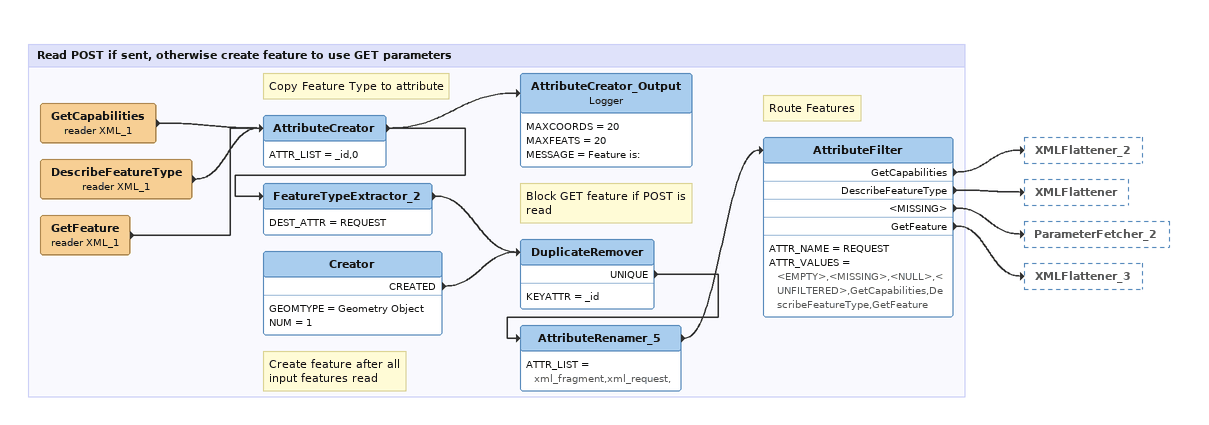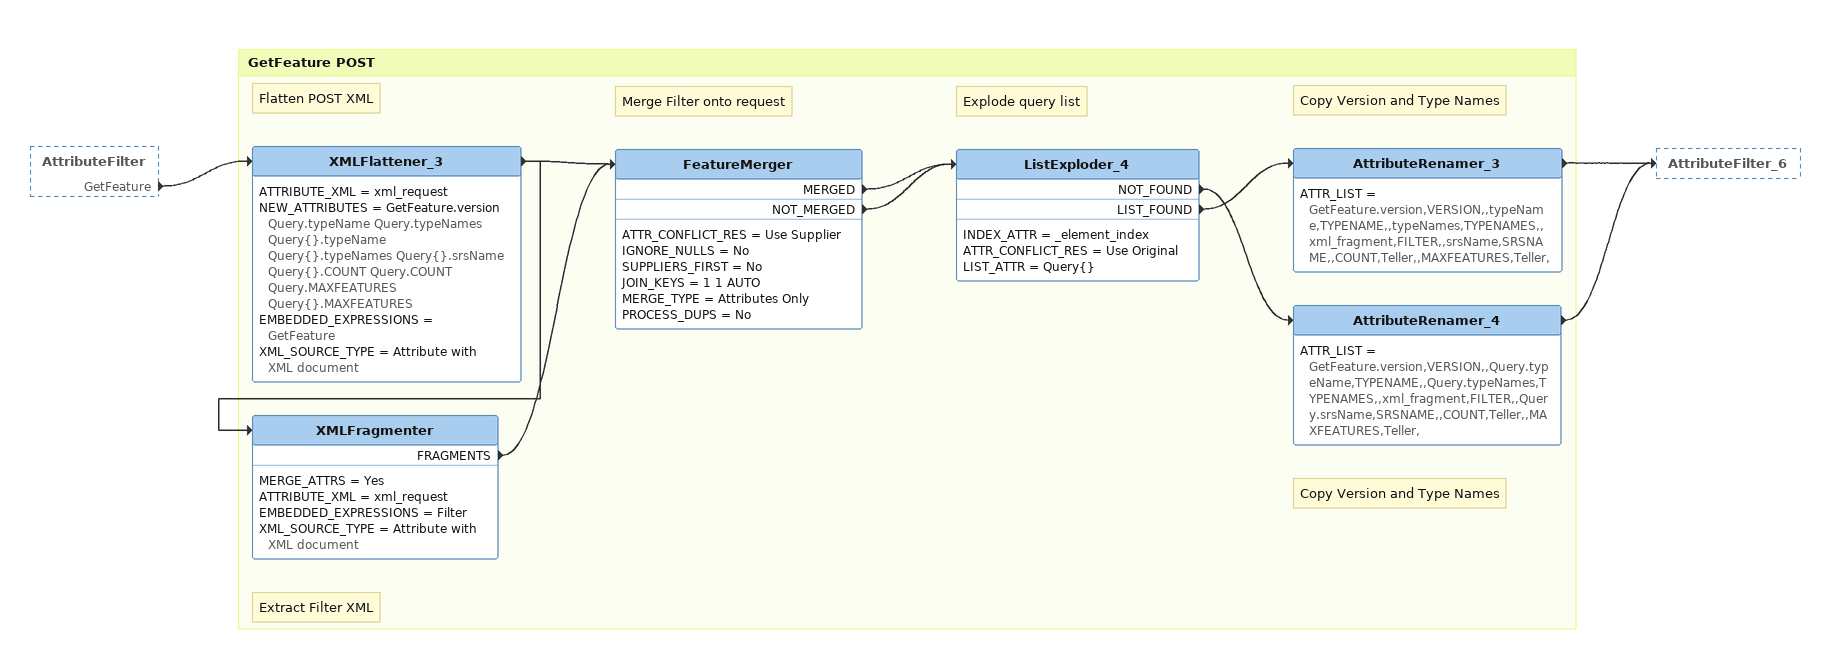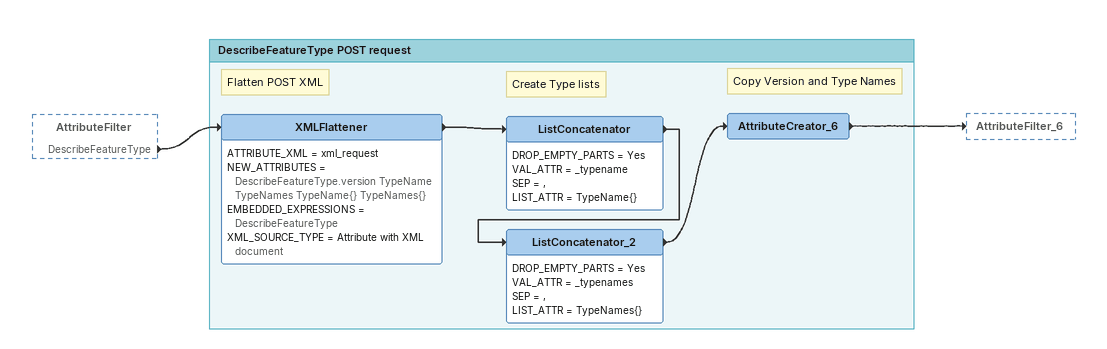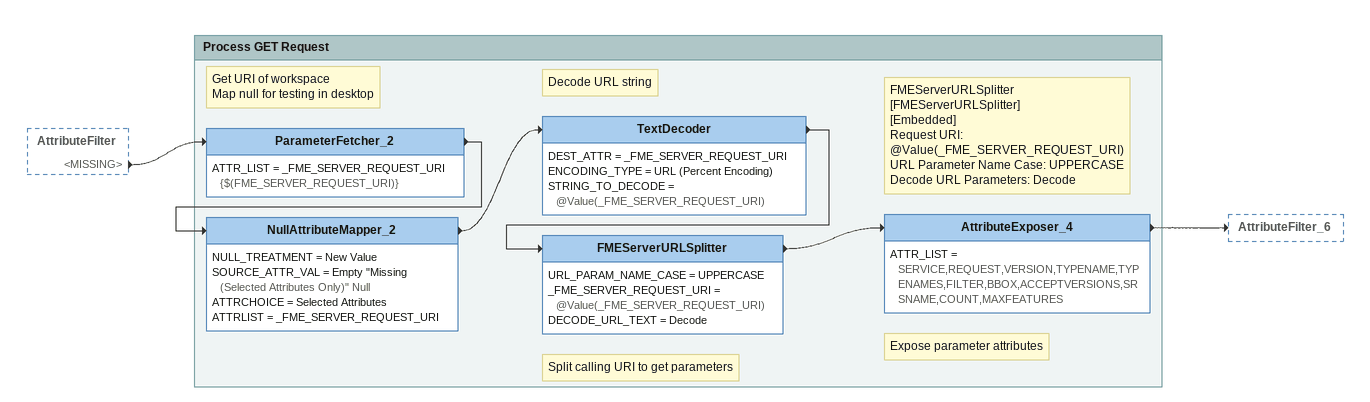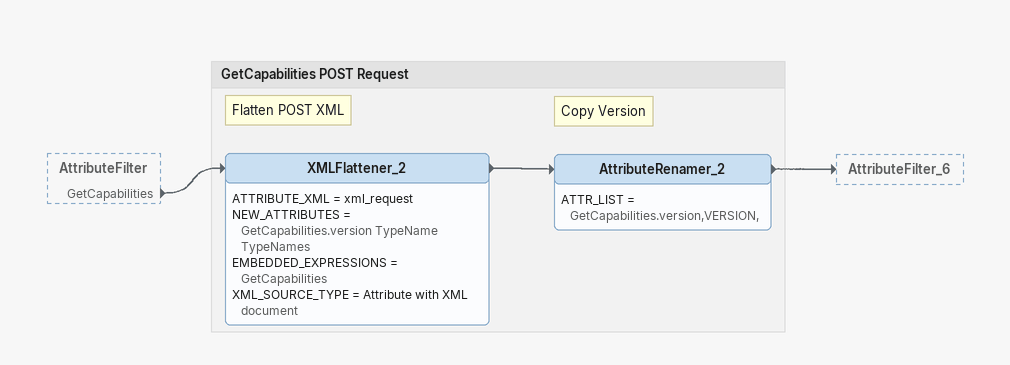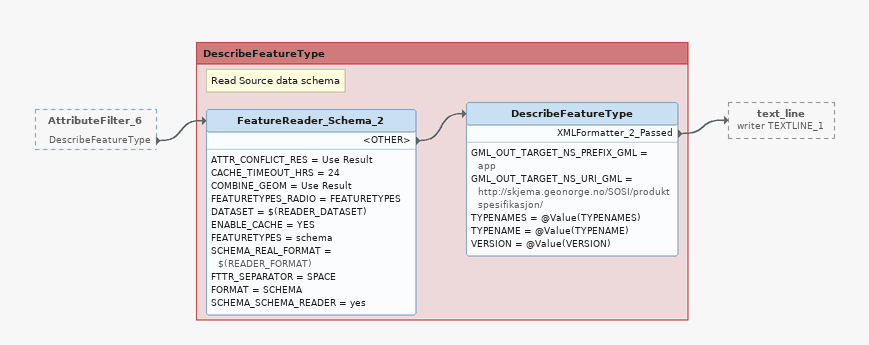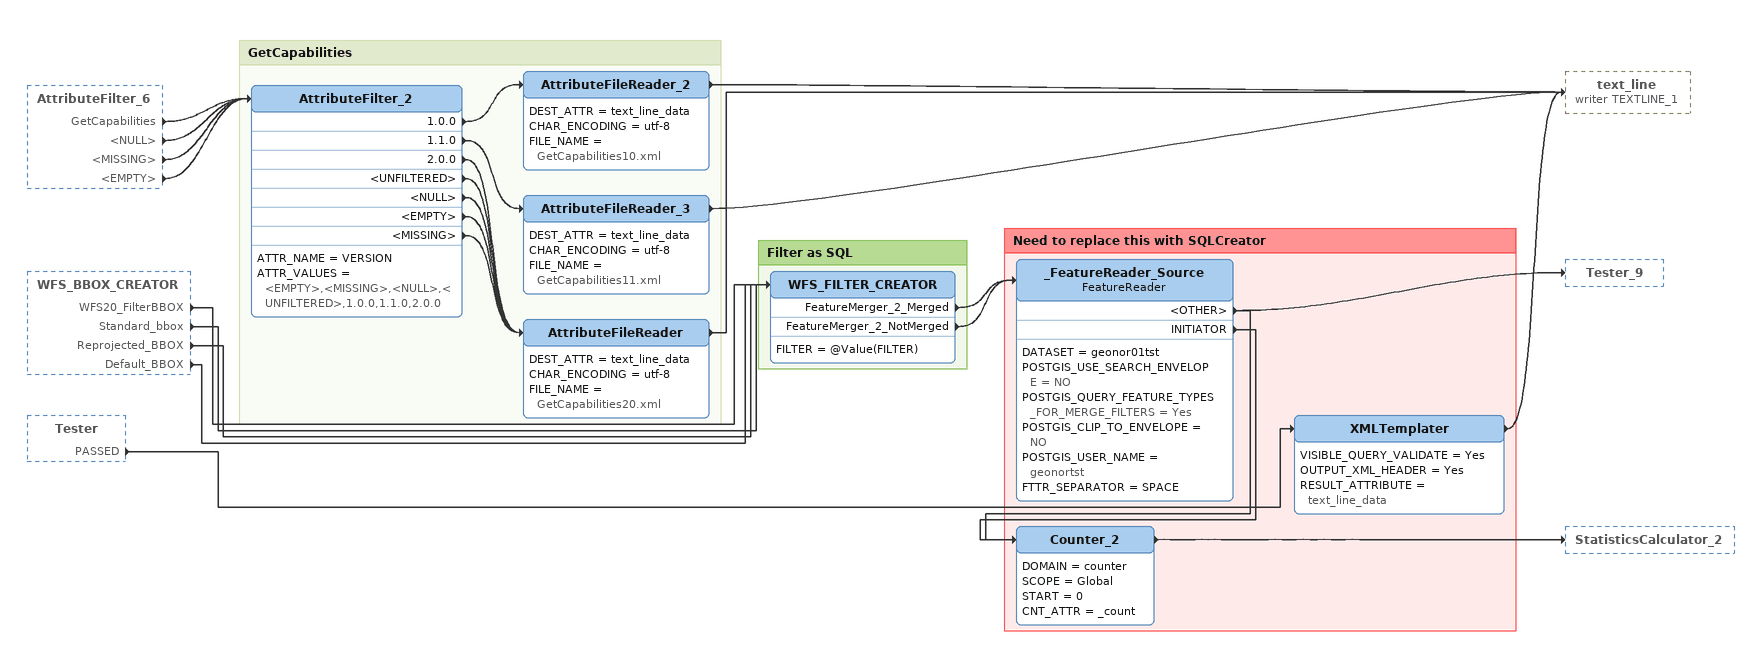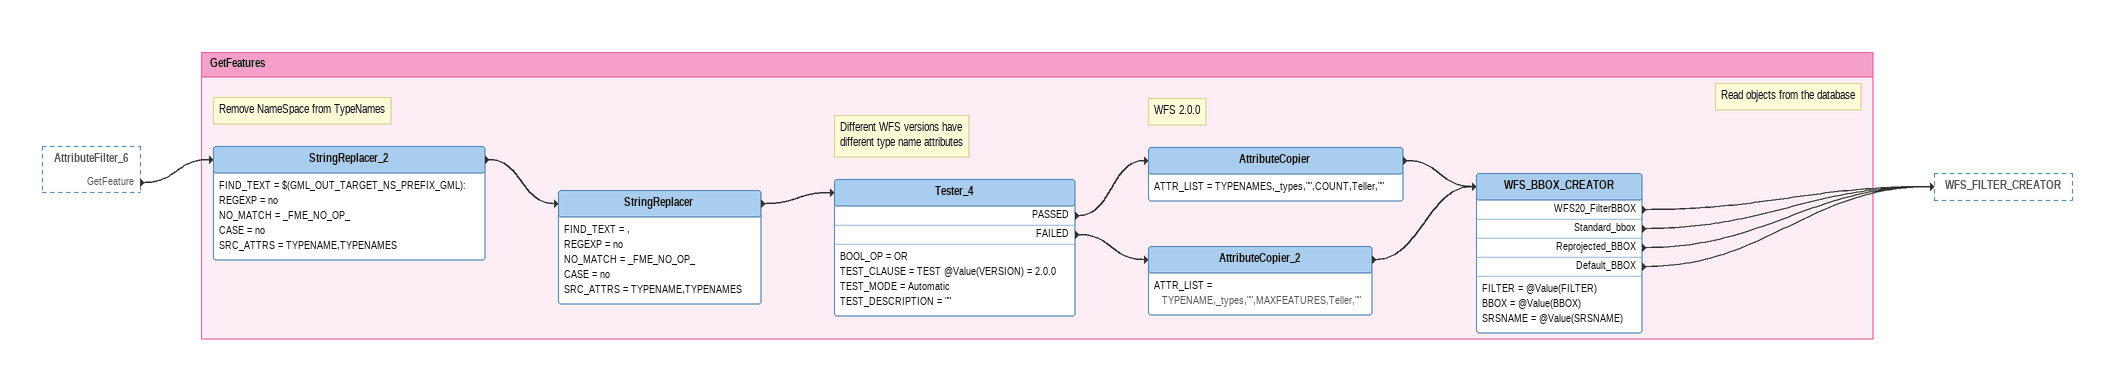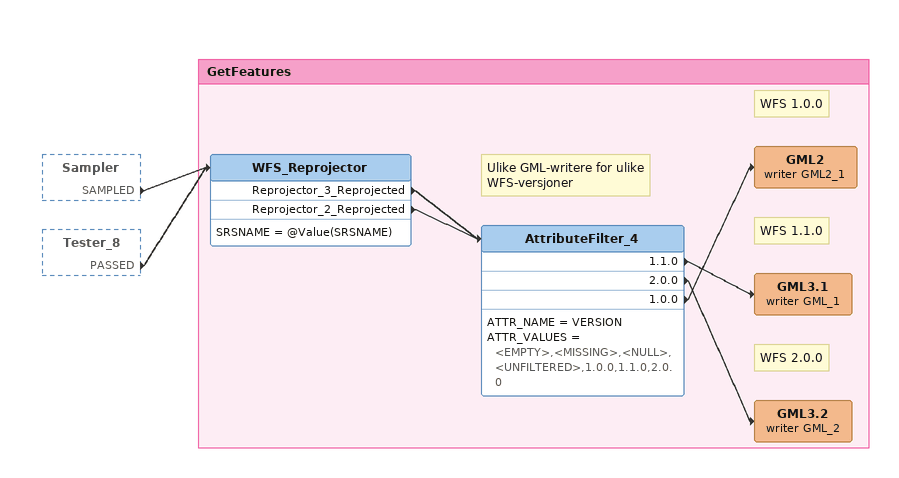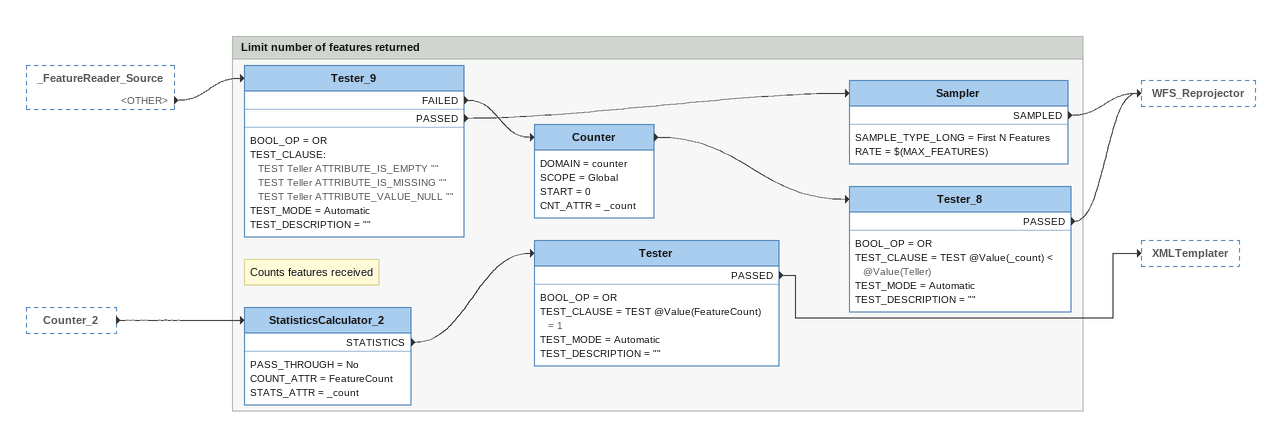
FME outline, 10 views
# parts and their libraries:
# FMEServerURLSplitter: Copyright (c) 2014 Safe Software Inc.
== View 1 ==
Bookmark: Read POST if sent, otherwise create feature to use GET parameters
GetCapabilities (reader XML_1)
    -> AttributeCreator
DescribeFeatureType (reader XML_1)
    -> AttributeCreator
GetFeature (reader XML_1)
    -> AttributeCreator
Note: Copy Feature Type to attribute
AttributeCreator
    ATTR_LIST = _id,0
    -> FeatureTypeExtractor_2
    -> AttributeCreator_Output
AttributeCreator_Output: Logger
    MAXCOORDS = 20
    MAXFEATS = 20
    MESSAGE = Feature is:
FeatureTypeExtractor_2
    DEST_ATTR = REQUEST
    -> DuplicateRemover
Note: Create feature after all / input features read
Creator
    GEOMTYPE = Geometry Object
    NUM = 1
    CREATED -> DuplicateRemover
Note: Block GET feature if POST is read
DuplicateRemover
    KEYATTR = _id
    UNIQUE -> AttributeRenamer_5
AttributeRenamer_5
    ATTR_LIST = xml_fragment,xml_request,
    -> AttributeFilter
Note: Route Features
AttributeFilter
    ATTR_NAME = REQUEST
    ATTR_VALUES = <EMPTY>,<MISSING>,<NULL>,<UNFILTERED>,GetCapabilities,DescribeFeatureType,GetFeature
    GetCapabilities -> XMLFlattener_2
    DescribeFeatureType -> XMLFlattener
    <MISSING> -> ParameterFetcher_2
    GetFeature -> XMLFlattener_3

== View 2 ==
AttributeFilter [outside]
    GetFeature -> XMLFlattener_3

Bookmark: GetFeature POST
Note: Flatten POST XML
XMLFlattener_3
    ATTRIBUTE_XML = xml_request
    NEW_ATTRIBUTES = GetFeature.version Query.typeName Query.typeNames Query{}.typeName Query{}.typeNames Query{}.srsName Query{}.COUNT Query.COUNT Query.MAXFEATURES Query{}.MAXFEATURES
    EMBEDDED_EXPRESSIONS = GetFeature
    XML_SOURCE_TYPE = Attribute with XML document
    -> XMLFragmenter
    -> FeatureMerger
Note: Extract Filter XML
XMLFragmenter
    MERGE_ATTRS = Yes
    ATTRIBUTE_XML = xml_request
    EMBEDDED_EXPRESSIONS = Filter
    XML_SOURCE_TYPE = Attribute with XML document
    FRAGMENTS -> FeatureMerger
Note: Merge Filter onto request
FeatureMerger
    ATTR_CONFLICT_RES = Use Supplier
    IGNORE_NULLS = No
    SUPPLIERS_FIRST = No
    JOIN_KEYS = 1 1 AUTO
    MERGE_TYPE = Attributes Only
    PROCESS_DUPS = No
    MERGED -> ListExploder_4
    NOT_MERGED -> ListExploder_4
Note: Explode query list
ListExploder_4
    INDEX_ATTR = _element_index
    ATTR_CONFLICT_RES = Use Original
    LIST_ATTR = Query{}
    NOT_FOUND -> AttributeRenamer_4
    LIST_FOUND -> AttributeRenamer_3
Note: Copy Version and Type Names
AttributeRenamer_3
    ATTR_LIST = GetFeature.version,VERSION,,typeName,TYPENAME,,typeNames,TYPENAMES,,xml_fragment,FILTER,,srsName,SRSNAME,,COUNT,Teller,,MAXFEATURES,Teller,
    -> AttributeFilter_6
Note: Copy Version and Type Names
AttributeRenamer_4
    ATTR_LIST = GetFeature.version,VERSION,,Query.typeName,TYPENAME,,Query.typeNames,TYPENAMES,,xml_fragment,FILTER,,Query.srsName,SRSNAME,,COUNT,Teller,,MAXFEATURES,Teller,
    -> AttributeFilter_6

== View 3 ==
AttributeFilter [outside]
    DescribeFeatureType -> XMLFlattener

Bookmark: DescribeFeatureType POST request
Note: Flatten POST XML
XMLFlattener
    ATTRIBUTE_XML = xml_request
    NEW_ATTRIBUTES = DescribeFeatureType.version TypeName TypeNames TypeName{} TypeNames{}
    EMBEDDED_EXPRESSIONS = DescribeFeatureType
    XML_SOURCE_TYPE = Attribute with XML document
    -> ListConcatenator
Note: Create Type lists
ListConcatenator
    DROP_EMPTY_PARTS = Yes
    VAL_ATTR = _typename
    SEP = ,
    LIST_ATTR = TypeName{}
    -> ListConcatenator_2
ListConcatenator_2
    DROP_EMPTY_PARTS = Yes
    VAL_ATTR = _typenames
    SEP = ,
    LIST_ATTR = TypeNames{}
    -> AttributeCreator_6
Note: Copy Version and Type Names
AttributeCreator_6
    -> AttributeFilter_6

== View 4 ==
AttributeFilter [outside]
    <MISSING> -> ParameterFetcher_2

Bookmark: Process GET Request
Note: Get URI of workspace / Map null for testing in desktop
ParameterFetcher_2
    ATTR_LIST = _FME_SERVER_REQUEST_URI {$(FME_SERVER_REQUEST_URI)}
    -> NullAttributeMapper_2
NullAttributeMapper_2
    NULL_TREATMENT = New Value
    SOURCE_ATTR_VAL = Empty "Missing (Selected Attributes Only)" Null
    ATTRCHOICE = Selected Attributes
    ATTRLIST = _FME_SERVER_REQUEST_URI
    -> TextDecoder
Note: Decode URL string
TextDecoder
    DEST_ATTR = _FME_SERVER_REQUEST_URI
    ENCODING_TYPE = URL (Percent Encoding)
    STRING_TO_DECODE = @Value(_FME_SERVER_REQUEST_URI)
    -> FMEServerURLSplitter
Note: Split calling URI to get parameters
Note: FMEServerURLSplitter [FMEServerURLSplitter] / [Embedded] / Request URI: @Value(_FME_SERVER_REQUEST_URI) / URL Parameter Name Case: UPPERCASE / Decode URL Parameters: Decode
FMEServerURLSplitter
    URL_PARAM_NAME_CASE = UPPERCASE
    _FME_SERVER_REQUEST_URI = @Value(_FME_SERVER_REQUEST_URI)
    DECODE_URL_TEXT = Decode
    -> AttributeExposer_4
Note: Expose parameter attributes
AttributeExposer_4
    ATTR_LIST = SERVICE,REQUEST,VERSION,TYPENAME,TYPENAMES,FILTER,BBOX,ACCEPTVERSIONS,SRSNAME,COUNT,MAXFEATURES
    -> AttributeFilter_6

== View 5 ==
AttributeFilter [outside]
    GetCapabilities -> XMLFlattener_2

Bookmark: GetCapabilities POST Request
Note: Flatten POST XML
XMLFlattener_2
    ATTRIBUTE_XML = xml_request
    NEW_ATTRIBUTES = GetCapabilities.version TypeName TypeNames
    EMBEDDED_EXPRESSIONS = GetCapabilities
    XML_SOURCE_TYPE = Attribute with XML document
    -> AttributeRenamer_2
Note: Copy Version
AttributeRenamer_2
    ATTR_LIST = GetCapabilities.version,VERSION,
    -> AttributeFilter_6

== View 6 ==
AttributeFilter_6 [outside]
    DescribeFeatureType -> FeatureReader_Schema_2

Bookmark: DescribeFeatureType
Note: Read Source data schema
FeatureReader_Schema_2
    ATTR_CONFLICT_RES = Use Result
    CACHE_TIMEOUT_HRS = 24
    COMBINE_GEOM = Use Result
    FEATURETYPES_RADIO = FEATURETYPES
    DATASET = $(READER_DATASET)
    ENABLE_CACHE = YES
    FEATURETYPES = schema
    SCHEMA_REAL_FORMAT = $(READER_FORMAT)
    FTTR_SEPARATOR = SPACE
    FORMAT = SCHEMA
    SCHEMA_SCHEMA_READER = yes
    <OTHER> -> DescribeFeatureType
DescribeFeatureType
    GML_OUT_TARGET_NS_PREFIX_GML = app
    GML_OUT_TARGET_NS_URI_GML = http://skjema.geonorge.no/SOSI/produktspesifikasjon/
    TYPENAMES = @Value(TYPENAMES)
    TYPENAME = @Value(TYPENAME)
    VERSION = @Value(VERSION)
    XMLFormatter_2_Passed -> text_line (writer TEXTLINE_1)

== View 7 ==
AttributeFilter_6 [outside]
    GetCapabilities -> AttributeFilter_2
    <NULL> -> AttributeFilter_2
    <MISSING> -> AttributeFilter_2
    <EMPTY> -> AttributeFilter_2
WFS_BBOX_CREATOR [outside]
    WFS20_FilterBBOX -> WFS_FILTER_CREATOR
    Standard_bbox -> WFS_FILTER_CREATOR
    Reprojected_BBOX -> WFS_FILTER_CREATOR
    Default_BBOX -> WFS_FILTER_CREATOR
Tester [outside]
    PASSED -> XMLTemplater

Bookmark: GetCapabilities
AttributeFilter_2
    ATTR_NAME = VERSION
    ATTR_VALUES = <EMPTY>,<MISSING>,<NULL>,<UNFILTERED>,1.0.0,1.1.0,2.0.0
    1.0.0 -> AttributeFileReader_2
    1.1.0 -> AttributeFileReader_3
    2.0.0 -> AttributeFileReader
    <UNFILTERED> -> AttributeFileReader
    <NULL> -> AttributeFileReader
    <EMPTY> -> AttributeFileReader
    <MISSING> -> AttributeFileReader
AttributeFileReader_2
    DEST_ATTR = text_line_data
    CHAR_ENCODING = utf-8
    FILE_NAME = GetCapabilities10.xml
    -> text_line (writer TEXTLINE_1)
AttributeFileReader_3
    DEST_ATTR = text_line_data
    CHAR_ENCODING = utf-8
    FILE_NAME = GetCapabilities11.xml
    -> text_line (writer TEXTLINE_1)
AttributeFileReader
    DEST_ATTR = text_line_data
    CHAR_ENCODING = utf-8
    FILE_NAME = GetCapabilities20.xml
    -> text_line (writer TEXTLINE_1)

Bookmark: Filter as SQL
WFS_FILTER_CREATOR
    FILTER = @Value(FILTER)
    FeatureMerger_2_Merged -> _FeatureReader_Source
    FeatureMerger_2_NotMerged -> _FeatureReader_Source

Bookmark: Need to replace this with SQLCreator
_FeatureReader_Source: FeatureReader
    DATASET = geonor01tst
    POSTGIS_USE_SEARCH_ENVELOPE = NO
    POSTGIS_QUERY_FEATURE_TYPES_FOR_MERGE_FILTERS = Yes
    POSTGIS_CLIP_TO_ENVELOPE = NO
    POSTGIS_USER_NAME = geonortst
    FTTR_SEPARATOR = SPACE
    <OTHER> -> Tester_9
    <OTHER> -> Counter_2
    INITIATOR -> Counter_2
Counter_2
    DOMAIN = counter
    SCOPE = Global
    START = 0
    CNT_ATTR = _count
    -> StatisticsCalculator_2
XMLTemplater
    VISIBLE_QUERY_VALIDATE = Yes
    OUTPUT_XML_HEADER = Yes
    RESULT_ATTRIBUTE = text_line_data
    -> text_line (writer TEXTLINE_1)

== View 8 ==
AttributeFilter_6 [outside]
    GetFeature -> StringReplacer_2

Bookmark: GetFeatures
Note: Remove NameSpace from TypeNames
StringReplacer_2
    FIND_TEXT = $(GML_OUT_TARGET_NS_PREFIX_GML):
    REGEXP = no
    NO_MATCH = _FME_NO_OP_
    CASE = no
    SRC_ATTRS = TYPENAME,TYPENAMES
    -> StringReplacer
StringReplacer
    FIND_TEXT = ,
    REGEXP = no
    NO_MATCH = _FME_NO_OP_
    CASE = no
    SRC_ATTRS = TYPENAME,TYPENAMES
    -> Tester_4
Note: Different WFS versions have / different type name attributes
Tester_4
    BOOL_OP = OR
    TEST_CLAUSE = TEST @Value(VERSION) = 2.0.0
    TEST_MODE = Automatic
    TEST_DESCRIPTION = ""
    PASSED -> AttributeCopier
    FAILED -> AttributeCopier_2
Note: WFS 2.0.0
AttributeCopier
    ATTR_LIST = TYPENAMES,_types,"",COUNT,Teller,""
    -> WFS_BBOX_CREATOR
AttributeCopier_2
    ATTR_LIST = TYPENAME,_types,"",MAXFEATURES,Teller,""
    -> WFS_BBOX_CREATOR
Note: Read objects from the database
WFS_BBOX_CREATOR
    FILTER = @Value(FILTER)
    BBOX = @Value(BBOX)
    SRSNAME = @Value(SRSNAME)
    WFS20_FilterBBOX -> WFS_FILTER_CREATOR
    Standard_bbox -> WFS_FILTER_CREATOR
    Reprojected_BBOX -> WFS_FILTER_CREATOR
    Default_BBOX -> WFS_FILTER_CREATOR

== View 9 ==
Sampler [outside]
    SAMPLED -> WFS_Reprojector
Tester_8 [outside]
    PASSED -> WFS_Reprojector

Bookmark: GetFeatures
WFS_Reprojector
    SRSNAME = @Value(SRSNAME)
    Reprojector_3_Reprojected -> AttributeFilter_4
    Reprojector_2_Reprojected -> AttributeFilter_4
Note: Ulike GML-writere for ulike WFS-versjoner
AttributeFilter_4
    ATTR_NAME = VERSION
    ATTR_VALUES = <EMPTY>,<MISSING>,<NULL>,<UNFILTERED>,1.0.0,1.1.0,2.0.0
    1.1.0 -> GML3.1 (writer GML_1)
    2.0.0 -> GML3.2 (writer GML_2)
    1.0.0 -> GML2 (writer GML2_1)
Note: WFS 1.0.0
GML2 (writer GML2_1)
Note: WFS 1.1.0
GML3.1 (writer GML_1)
Note: WFS 2.0.0
GML3.2 (writer GML_2)

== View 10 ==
_FeatureReader_Source [outside]
    <OTHER> -> Tester_9
Counter_2 [outside]
    -> StatisticsCalculator_2

Bookmark: Limit number of features returned
Tester_9
    BOOL_OP = OR
    TEST_CLAUSE:
      TEST Teller ATTRIBUTE_IS_EMPTY ""
      TEST Teller ATTRIBUTE_IS_MISSING ""
      TEST Teller ATTRIBUTE_VALUE_NULL ""
    TEST_MODE = Automatic
    TEST_DESCRIPTION = ""
    FAILED -> Counter
    PASSED -> Sampler
Sampler
    SAMPLE_TYPE_LONG = First N Features
    RATE = $(MAX_FEATURES)
    SAMPLED -> WFS_Reprojector
Counter
    DOMAIN = counter
    SCOPE = Global
    START = 0
    CNT_ATTR = _count
    -> Tester_8
Tester_8
    BOOL_OP = OR
    TEST_CLAUSE = TEST @Value(_count) < @Value(Teller)
    TEST_MODE = Automatic
    TEST_DESCRIPTION = ""
    PASSED -> WFS_Reprojector
Note: Counts features received
StatisticsCalculator_2
    PASS_THROUGH = No
    COUNT_ATTR = FeatureCount
    STATS_ATTR = _count
    STATISTICS -> Tester
Tester
    BOOL_OP = OR
    TEST_CLAUSE = TEST @Value(FeatureCount) = 1
    TEST_MODE = Automatic
    TEST_DESCRIPTION = ""
    PASSED -> XMLTemplater
